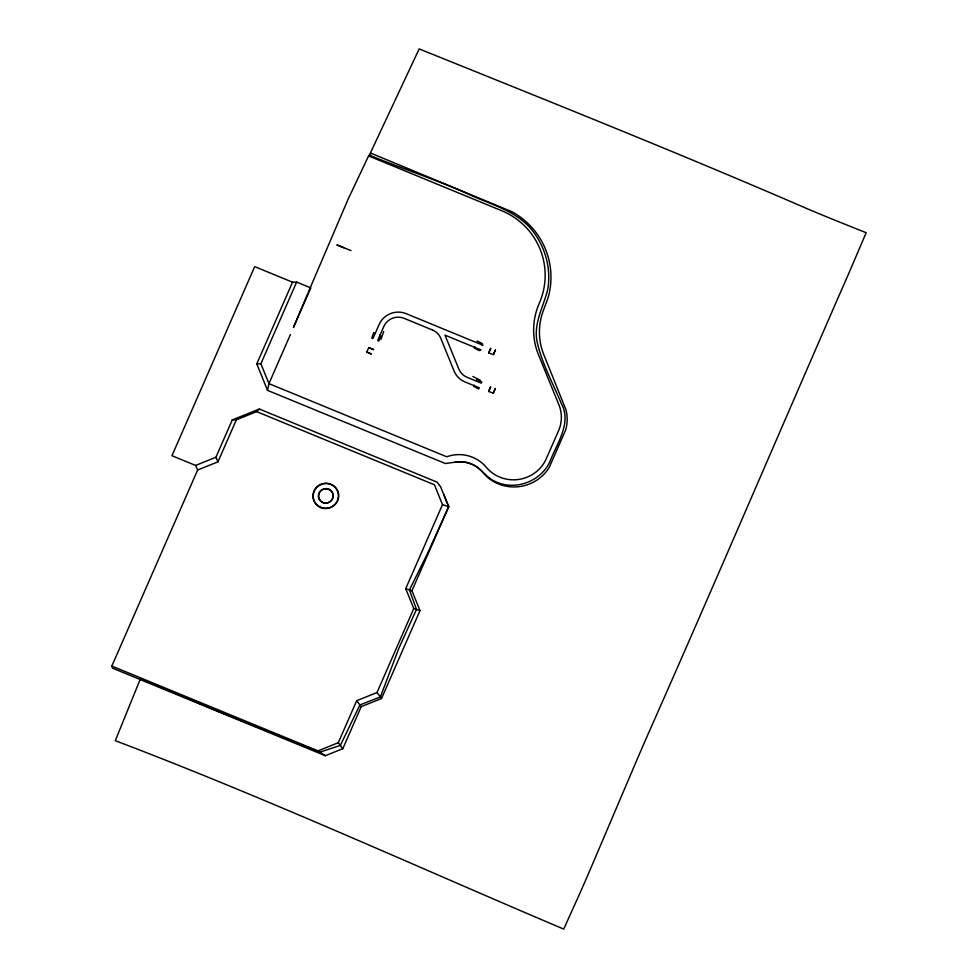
<?xml version="1.0" encoding="UTF-8"?>
<svg xmlns="http://www.w3.org/2000/svg" width="978" height="978" viewBox="0 0 978 978"><rect width="100%" height="100%" fill="white"/><g stroke="black" fill="none" stroke-linecap="round" stroke-linejoin="round"><path stroke-width="1.47" d="M443.719 494.416L448.657 506.69L427.447 553.646L409.452 589.905L416.494 609.416L398.841 648.316L380.356 696.935L359.904 704.93L340.344 745.407L319.867 752.131L218.827 711.666L140.49 678.622L115.306 740.676C266.945 798.268 414.476 865.774 563.707 929.1L579.233 894.736A381.53 51.626 -67.6 0 0 588.438 873.745L636.91 759.882A635.993 86.052 -67.6 0 1 646.055 738.732C711.202 591.629 774.466 443.731 838.745 296.273A490.125 66.308 -67.6 0 0 850.994 268.253L866.166 232.727L837.889 221.407A505.907 81.003 23.6 0 1 809.515 209.732C680.407 153.668 549.673 101.59 419.171 48.9L369.391 155.147C401.628 168.412 434.831 179.218 466.714 193.363C489.721 204.414 517.228 210.307 533.316 231.798C545.541 247.825 551.066 268.816 547.863 288.742C543.78 306.676 532.717 323.877 537.399 343.046C542.252 364.024 552.851 383.242 561.115 403.022C571.8 422.105 557.925 441.909 550.81 459.403C542.961 480.699 515.773 491.482 495.381 481.555C485.65 477.655 480.821 466.934 470.711 463.731C462.508 460.222 453.706 462.557 445.296 463.499L267.532 390.356L268.938 383.62L290.393 334.586M380.919 339.427L383.718 331.542M474.868 346.799L474.391 348.095L479.318 350.662L479.831 349.488L480.944 349.941L444.99 335.148L458.853 369.073A15.489 15.147 -17.2 0 0 467.093 377.3L481.286 383.144L481.799 381.97L476.873 379.403L476.323 380.442M474.281 385.112L473.817 386.408L478.731 388.975L479.244 387.814L465.051 381.97A20.648 20.196 -17.2 0 1 454.061 370.992L440.76 338.254A15.489 15.147 -17.2 0 0 434.33 330.906L432.52 330.014M308.522 291.737L347.985 199.5L368.584 155.93L371.273 153.326L512.252 211.871A77.604 75.881 -17.2 0 1 548.047 297.935L542.998 311.505A63.215 61.81 -17.2 0 0 543.524 353.95L565.981 409.855A39.695 38.814 -17.2 0 1 565.663 429.978L549.269 467.35A39.646 38.765 -17.2 0 1 538.927 478.719A40.942 40.025 -17.2 0 1 486.812 476.653L481.078 470.589A30.44 29.768 -17.2 0 0 455.186 462.056M308.021 292.948L293.424 327.508L310.821 287.911L296.627 282.08L292.544 282.202L254.696 266.627L171.957 455.699L195.6 465.442L197.654 469.99L111.834 666.067L112.482 668.133L325.307 755.713L342.826 748.671L361.212 706.654L381.53 698.488L420.002 610.59L411.934 590.736L448.719 506.702L440.65 486.861L437.117 482.178L259.366 409.036L232.275 419.917L215.918 457.276L195.6 465.442M488.743 352.936L490.773 348.266L488.731 352.924L493.389 354.611L495.43 349.941L493.389 354.611M488.633 391.444L490.663 386.775L488.621 391.444L493.279 393.132L495.32 388.449L493.279 393.119M267.532 390.356L256.786 363.902L292.544 282.202M197.654 469.99L217.972 461.824L236.358 419.806L256.676 411.64L259.366 409.036M368.584 155.93L500.455 210.197A72.433 70.819 -17.2 0 1 539.233 303.424A68.374 66.859 -17.2 0 0 538.059 353.73L558.939 404.892A34.523 33.753 -17.2 0 1 558.548 430.772L546.25 458.78A34.474 33.717 -17.2 0 1 535.198 472.631A35.758 34.963 -17.2 0 1 486.579 467.667A35.611 34.817 -17.2 0 0 450.235 455.687L446.689 456.763L268.938 383.62L260.882 363.779L296.627 282.08M111.834 666.067L317.972 750.884L338.29 742.718L356.689 700.7L377.007 692.534L413.78 608.499L405.723 588.658L442.496 504.624L434.44 484.782L256.676 411.64M366.677 352.056L371.408 353.999L366.677 352.068L368.792 347.642L373.523 349.586L368.792 347.642M476.909 342.129L477.46 341.09L482.386 343.657L481.873 344.818L482.985 345.271L406.188 313.669A20.648 20.196 -17.2 0 0 379.097 324.562L372.96 338.571L371.774 338.082L373.633 332.789L374.77 333.143M256.786 363.902L260.882 363.779M232.275 419.917L236.358 419.806M442.496 504.624L448.719 506.702M405.723 588.658L411.934 590.736M413.78 608.499L420.002 610.59M350.992 250.612L336.835 244.891L343.914 247.752M432.631 330.063L404.146 318.339A15.489 15.147 -17.2 0 0 383.828 326.505L377.691 340.515L378.877 341.004L380.723 335.711L379.501 335.099M472.887 376.493L480.222 380.173M317.972 750.884L325.307 755.713M377.007 692.534L381.53 698.488M356.689 700.7L361.212 706.654M338.29 742.718L342.826 748.671M215.918 457.276L217.972 461.824M322.948 502.57A7.311 7.152 -17.2 0 0 333.082 495.039A7.311 7.152 -17.2 0 0 321.481 490.271A7.311 7.152 -17.2 0 0 322.948 502.57A7.445 7.274 -17.2 0 0 333.18 494.905A7.445 7.274 -17.2 0 0 321.371 490.051A7.445 7.274 -17.2 0 0 322.862 502.57M320.808 507.337A12.653 12.372 -17.2 0 0 338.364 494.306A12.653 12.372 -17.2 0 0 318.29 486.054A12.653 12.372 -17.2 0 0 320.808 507.337M320.711 507.57A12.91 12.616 -17.2 0 0 338.62 494.281A12.91 12.616 -17.2 0 0 318.131 485.846A12.91 12.616 -17.2 0 0 320.711 507.57"/></g></svg>
